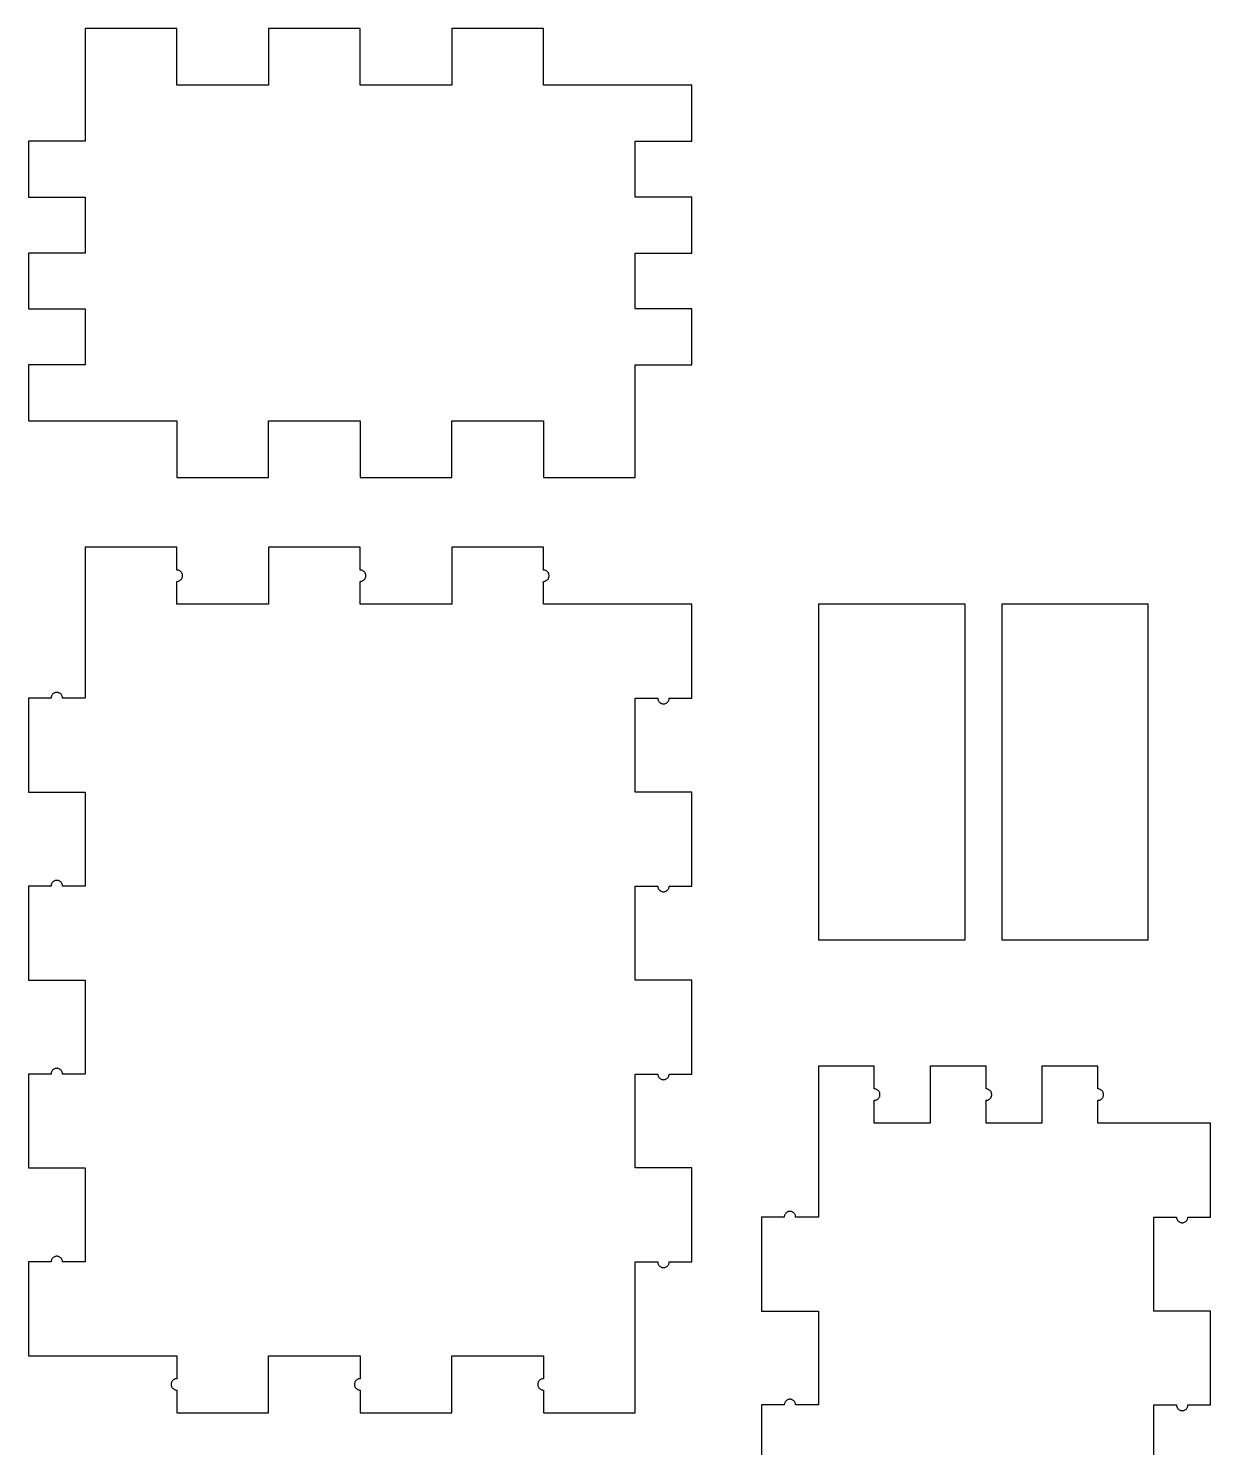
# Model space of a CAD drawing. Header units: metres. Extents: x -3 to 61, y -3 to 152.
# Drawn here: x -3.1 to 61.4, y 74.3 to 151.7 of the extents above; entities that cross this region are included whole.
import ezdxf

# ---------------------------------------------------------------- set-up
doc = ezdxf.new("R2010")
doc.units = ezdxf.units.M

msp = doc.modelspace()

# ---------------------------------------------------------------- linework, layer by layer
for p, q in [((5, 151.7), (0, 151.7)), ((0, 151.7), (0, 145.55)), ((5, 148.6), (5, 151.7)), ((15, 151.7), (10, 151.7)), ((10, 151.7), (10, 148.6)), ((15, 148.6), (15, 151.7)), ((25, 151.7), (20, 151.7)), ((20, 151.7), (20, 148.6)), ((25, 148.6), (25, 151.7)), ((10, 148.6), (5, 148.6)), ((20, 148.6), (15, 148.6)), ((33.1, 148.6), (25, 148.6)), ((33.1, 145.55), (33.1, 148.6)), ((0, 145.55), (-3.09999, 145.55)), ((-3.09999, 145.55), (-3.09999, 142.5)), ((30, 142.5), (30, 145.55)), ((30, 145.55), (33.1, 145.55)), ((-3.09999, 142.5), (0, 142.5)), ((0, 142.5), (0, 139.45)), ((33.1, 142.5), (30, 142.5)), ((33.1, 139.45), (33.1, 142.5)), ((0, 139.45), (-3.09999, 139.45)), ((-3.09999, 139.45), (-3.09999, 136.4)), ((30, 136.4), (30, 139.45)), ((30, 139.45), (33.1, 139.45)), ((-3.09999, 136.4), (0, 136.4)), ((0, 136.4), (0, 133.35)), ((33.1, 136.4), (30, 136.4)), ((33.1, 133.35), (33.1, 136.4)), ((0, 133.35), (-3.09999, 133.35)), ((-3.09999, 133.35), (-3.09999, 130.3)), ((30, 127.2), (30, 133.35)), ((30, 133.35), (33.1, 133.35)), ((-3.09999, 130.3), (5, 130.3)), ((5, 130.3), (5, 127.2)), ((10, 130.3), (15, 130.3)), ((10, 127.2), (10, 130.3)), ((15, 130.3), (15, 127.2)), ((20, 127.2), (20, 130.3)), ((20, 130.3), (25, 130.3)), ((25, 130.3), (25, 127.2)), ((5, 127.2), (10, 127.2)), ((15, 127.2), (20, 127.2)), ((25, 127.2), (30, 127.2)), ((5, 123.4), (0, 123.4)), ((0, 123.4), (0, 115.175)), ((5, 122.16), (5, 123.4)), ((15, 123.4), (10, 123.4)), ((10, 123.4), (10, 120.3)), ((15, 122.16), (15, 123.4)), ((25, 123.4), (20, 123.4)), ((20, 123.4), (20, 120.3)), ((25, 122.16), (25, 123.4)), ((5.03239, 122.158), (5, 122.16)), ((5, 121.54), (5.03239, 121.542)), ((5, 120.3), (5, 121.54)), ((5.06444, 122.153), (5.03239, 122.158)), ((5.03239, 121.542), (5.06444, 121.547)), ((5.09579, 122.145), (5.06444, 122.153)), ((5.06444, 121.547), (5.09579, 121.555)), ((5.12608, 122.133), (5.09579, 122.145)), ((5.09579, 121.555), (5.12608, 121.567)), ((5.155, 122.118), (5.12608, 122.133)), ((5.12608, 121.567), (5.155, 121.582)), ((5.18221, 122.101), (5.155, 122.118)), ((5.155, 121.582), (5.18221, 121.599)), ((5.20743, 122.08), (5.18221, 122.101)), ((5.18221, 121.599), (5.20743, 121.62)), ((5.23036, 122.057), (5.20743, 122.08)), ((5.20743, 121.62), (5.23036, 121.643)), ((5.25079, 122.032), (5.23036, 122.057)), ((5.23036, 121.643), (5.25079, 121.668)), ((5.26846, 122.005), (5.25079, 122.032)), ((5.25079, 121.668), (5.26846, 121.695)), ((5.28319, 121.976), (5.26846, 122.005)), ((5.26846, 121.695), (5.28319, 121.724)), ((5.29482, 121.946), (5.28319, 121.976)), ((5.28319, 121.724), (5.29482, 121.754)), ((5.30322, 121.914), (5.29482, 121.946)), ((5.29482, 121.754), (5.30322, 121.786)), ((5.30829, 121.882), (5.30322, 121.914)), ((5.30322, 121.786), (5.30829, 121.818)), ((5.31, 121.85), (5.30829, 121.882)), ((5.30829, 121.818), (5.31, 121.85)), ((15.0324, 122.158), (15, 122.16)), ((15, 121.54), (15.0324, 121.542)), ((15, 120.3), (15, 121.54)), ((15.0644, 122.153), (15.0324, 122.158)), ((15.0324, 121.542), (15.0644, 121.547)), ((15.0958, 122.145), (15.0644, 122.153)), ((15.0644, 121.547), (15.0958, 121.555)), ((15.1261, 122.133), (15.0958, 122.145)), ((15.0958, 121.555), (15.1261, 121.567)), ((15.155, 122.118), (15.1261, 122.133)), ((15.1261, 121.567), (15.155, 121.582)), ((15.1822, 122.101), (15.155, 122.118)), ((15.155, 121.582), (15.1822, 121.599)), ((15.2074, 122.08), (15.1822, 122.101)), ((15.1822, 121.599), (15.2074, 121.62)), ((15.2304, 122.057), (15.2074, 122.08)), ((15.2074, 121.62), (15.2304, 121.643)), ((15.2508, 122.032), (15.2304, 122.057)), ((15.2304, 121.643), (15.2508, 121.668)), ((15.2685, 122.005), (15.2508, 122.032)), ((15.2508, 121.668), (15.2685, 121.695)), ((15.2832, 121.976), (15.2685, 122.005)), ((15.2685, 121.695), (15.2832, 121.724)), ((15.2948, 121.946), (15.2832, 121.976)), ((15.2832, 121.724), (15.2948, 121.754)), ((15.3032, 121.914), (15.2948, 121.946)), ((15.2948, 121.754), (15.3032, 121.786)), ((15.3083, 121.882), (15.3032, 121.914)), ((15.3032, 121.786), (15.3083, 121.818)), ((15.31, 121.85), (15.3083, 121.882)), ((15.3083, 121.818), (15.31, 121.85)), ((25.0324, 122.158), (25, 122.16)), ((25, 121.54), (25.0324, 121.542)), ((25, 120.3), (25, 121.54)), ((25.0644, 122.153), (25.0324, 122.158)), ((25.0324, 121.542), (25.0644, 121.547)), ((25.0958, 122.145), (25.0644, 122.153)), ((25.0644, 121.547), (25.0958, 121.555)), ((25.1261, 122.133), (25.0958, 122.145)), ((25.0958, 121.555), (25.1261, 121.567)), ((25.155, 122.118), (25.1261, 122.133)), ((25.1261, 121.567), (25.155, 121.582)), ((25.1822, 122.101), (25.155, 122.118)), ((25.155, 121.582), (25.1822, 121.599)), ((25.2074, 122.08), (25.1822, 122.101)), ((25.1822, 121.599), (25.2074, 121.62)), ((25.2304, 122.057), (25.2074, 122.08)), ((25.2074, 121.62), (25.2304, 121.643)), ((25.2508, 122.032), (25.2304, 122.057)), ((25.2304, 121.643), (25.2508, 121.668)), ((25.2685, 122.005), (25.2508, 122.032)), ((25.2508, 121.668), (25.2685, 121.695)), ((25.2832, 121.976), (25.2685, 122.005)), ((25.2685, 121.695), (25.2832, 121.724)), ((25.2948, 121.946), (25.2832, 121.976)), ((25.2832, 121.724), (25.2948, 121.754)), ((25.3032, 121.914), (25.2948, 121.946)), ((25.2948, 121.754), (25.3032, 121.786)), ((25.3083, 121.882), (25.3032, 121.914)), ((25.3032, 121.786), (25.3083, 121.818)), ((25.31, 121.85), (25.3083, 121.882)), ((25.3083, 121.818), (25.31, 121.85)), ((10, 120.3), (5, 120.3)), ((20, 120.3), (15, 120.3)), ((33.1, 120.3), (25, 120.3)), ((33.1, 115.175), (33.1, 120.3)), ((48, 120.3), (40, 120.3)), ((40, 120.3), (40, 102)), ((48, 102), (48, 120.3)), ((58, 120.3), (50, 120.3)), ((50, 120.3), (50, 102)), ((58, 102), (58, 120.3)), ((-1.81845, 115.33), (-1.83319, 115.301)), ((-1.80078, 115.357), (-1.81845, 115.33)), ((-1.78036, 115.382), (-1.80078, 115.357)), ((-1.75742, 115.405), (-1.78036, 115.382)), ((-1.73219, 115.426), (-1.75742, 115.405)), ((-1.70499, 115.443), (-1.73219, 115.426)), ((-1.67607, 115.458), (-1.70499, 115.443)), ((-1.64578, 115.47), (-1.67607, 115.458)), ((-1.61444, 115.478), (-1.64578, 115.47)), ((-1.5824, 115.483), (-1.61444, 115.478)), ((-1.54999, 115.485), (-1.5824, 115.483)), ((-1.51758, 115.483), (-1.54999, 115.485)), ((-1.48553, 115.478), (-1.51758, 115.483)), ((-1.45419, 115.47), (-1.48553, 115.478)), ((-1.4239, 115.458), (-1.45419, 115.47)), ((-1.39499, 115.443), (-1.4239, 115.458)), ((-1.36777, 115.426), (-1.39499, 115.443)), ((-1.34256, 115.405), (-1.36777, 115.426)), ((-1.31961, 115.382), (-1.34256, 115.405)), ((-1.29919, 115.357), (-1.31961, 115.382)), ((-1.28152, 115.33), (-1.29919, 115.357)), ((-1.26678, 115.301), (-1.28152, 115.33)), ((-1.85999, 115.175), (-3.09999, 115.175)), ((-3.09999, 115.175), (-3.09999, 110.05)), ((-1.85829, 115.207), (-1.85999, 115.175)), ((-1.85321, 115.239), (-1.85829, 115.207)), ((-1.84482, 115.271), (-1.85321, 115.239)), ((-1.83319, 115.301), (-1.84482, 115.271)), ((-1.25516, 115.271), (-1.26678, 115.301)), ((-1.24677, 115.239), (-1.25516, 115.271)), ((-1.24168, 115.207), (-1.24677, 115.239)), ((-1.23999, 115.175), (-1.24168, 115.207)), ((0, 115.175), (-1.23999, 115.175)), ((30, 110.05), (30, 115.175)), ((30, 115.175), (31.24, 115.175)), ((31.24, 115.175), (31.2417, 115.143)), ((31.2417, 115.143), (31.2468, 115.111)), ((31.2468, 115.111), (31.2552, 115.079)), ((31.2552, 115.079), (31.2668, 115.049)), ((31.2668, 115.049), (31.2815, 115.02)), ((31.2815, 115.02), (31.2992, 114.993)), ((31.2992, 114.993), (31.3196, 114.968)), ((31.3196, 114.968), (31.3426, 114.945)), ((31.3426, 114.945), (31.3678, 114.924)), ((31.3678, 114.924), (31.395, 114.907)), ((31.395, 114.907), (31.4239, 114.892)), ((31.4239, 114.892), (31.4542, 114.88)), ((31.4542, 114.88), (31.4855, 114.872)), ((31.4855, 114.872), (31.5176, 114.867)), ((31.5176, 114.867), (31.55, 114.865)), ((31.55, 114.865), (31.5824, 114.867)), ((31.5824, 114.867), (31.6144, 114.872)), ((31.6144, 114.872), (31.6458, 114.88)), ((31.6458, 114.88), (31.6761, 114.892)), ((31.6761, 114.892), (31.705, 114.907)), ((31.705, 114.907), (31.7322, 114.924)), ((31.7322, 114.924), (31.7574, 114.945)), ((31.7574, 114.945), (31.7804, 114.968)), ((31.7804, 114.968), (31.8008, 114.993)), ((31.8008, 114.993), (31.8185, 115.02)), ((31.8185, 115.02), (31.8332, 115.049)), ((31.8332, 115.049), (31.8448, 115.079)), ((31.8448, 115.079), (31.8532, 115.111)), ((31.8532, 115.111), (31.8583, 115.143)), ((31.8583, 115.143), (31.86, 115.175)), ((31.86, 115.175), (33.1, 115.175)), ((-3.09999, 110.05), (0, 110.05)), ((0, 110.05), (0, 104.925)), ((33.1, 110.05), (30, 110.05)), ((33.1, 104.925), (33.1, 110.05)), ((-1.85999, 104.925), (-3.09999, 104.925)), ((-3.09999, 104.925), (-3.09999, 99.8)), ((-1.85829, 104.957), (-1.85999, 104.925)), ((-1.85321, 104.989), (-1.85829, 104.957)), ((-1.84482, 105.021), (-1.85321, 104.989)), ((-1.83319, 105.051), (-1.84482, 105.021)), ((-1.81845, 105.08), (-1.83319, 105.051)), ((-1.80078, 105.107), (-1.81845, 105.08)), ((-1.78036, 105.132), (-1.80078, 105.107)), ((-1.75742, 105.155), (-1.78036, 105.132)), ((-1.73219, 105.176), (-1.75742, 105.155)), ((-1.70499, 105.193), (-1.73219, 105.176)), ((-1.67607, 105.208), (-1.70499, 105.193)), ((-1.64578, 105.22), (-1.67607, 105.208)), ((-1.61444, 105.228), (-1.64578, 105.22)), ((-1.5824, 105.233), (-1.61444, 105.228)), ((-1.54999, 105.235), (-1.5824, 105.233)), ((-1.51758, 105.233), (-1.54999, 105.235)), ((-1.48553, 105.228), (-1.51758, 105.233)), ((-1.45419, 105.22), (-1.48553, 105.228)), ((-1.4239, 105.208), (-1.45419, 105.22)), ((-1.39499, 105.193), (-1.4239, 105.208)), ((-1.36777, 105.176), (-1.39499, 105.193)), ((-1.34256, 105.155), (-1.36777, 105.176)), ((-1.31961, 105.132), (-1.34256, 105.155)), ((-1.29919, 105.107), (-1.31961, 105.132)), ((-1.28152, 105.08), (-1.29919, 105.107)), ((-1.26678, 105.051), (-1.28152, 105.08)), ((-1.25516, 105.021), (-1.26678, 105.051)), ((-1.24677, 104.989), (-1.25516, 105.021)), ((-1.24168, 104.957), (-1.24677, 104.989)), ((-1.23999, 104.925), (-1.24168, 104.957)), ((0, 104.925), (-1.23999, 104.925)), ((30, 99.8), (30, 104.925)), ((30, 104.925), (31.24, 104.925)), ((31.24, 104.925), (31.2417, 104.893)), ((31.2417, 104.893), (31.2468, 104.861)), ((31.2468, 104.861), (31.2552, 104.829)), ((31.2552, 104.829), (31.2668, 104.799)), ((31.2668, 104.799), (31.2815, 104.77)), ((31.2815, 104.77), (31.2992, 104.743)), ((31.2992, 104.743), (31.3196, 104.718)), ((31.3196, 104.718), (31.3426, 104.695)), ((31.3426, 104.695), (31.3678, 104.674)), ((31.3678, 104.674), (31.395, 104.657)), ((31.395, 104.657), (31.4239, 104.642)), ((31.4239, 104.642), (31.4542, 104.63)), ((31.4542, 104.63), (31.4855, 104.622)), ((31.4855, 104.622), (31.5176, 104.617)), ((31.5176, 104.617), (31.55, 104.615)), ((31.55, 104.615), (31.5824, 104.617)), ((31.5824, 104.617), (31.6144, 104.622)), ((31.6144, 104.622), (31.6458, 104.63)), ((31.6458, 104.63), (31.6761, 104.642)), ((31.6761, 104.642), (31.705, 104.657)), ((31.705, 104.657), (31.7322, 104.674)), ((31.7322, 104.674), (31.7574, 104.695)), ((31.7574, 104.695), (31.7804, 104.718)), ((31.7804, 104.718), (31.8008, 104.743)), ((31.8008, 104.743), (31.8185, 104.77)), ((31.8185, 104.77), (31.8332, 104.799)), ((31.8332, 104.799), (31.8448, 104.829)), ((31.8448, 104.829), (31.8532, 104.861)), ((31.8532, 104.861), (31.8583, 104.893)), ((31.8583, 104.893), (31.86, 104.925)), ((31.86, 104.925), (33.1, 104.925)), ((40, 102), (48, 102)), ((50, 102), (58, 102)), ((-3.09999, 99.8), (0, 99.8)), ((0, 99.8), (0, 94.675)), ((33.1, 99.8), (30, 99.8)), ((33.1, 94.675), (33.1, 99.8)), ((-1.85999, 94.675), (-3.09999, 94.675)), ((-3.09999, 94.675), (-3.09999, 89.55)), ((-1.85829, 94.7074), (-1.85999, 94.675)), ((-1.85321, 94.7394), (-1.85829, 94.7074)), ((-1.84482, 94.7708), (-1.85321, 94.7394)), ((-1.83319, 94.8011), (-1.84482, 94.7708)), ((-1.81845, 94.83), (-1.83319, 94.8011)), ((-1.80078, 94.8572), (-1.81845, 94.83)), ((-1.78036, 94.8824), (-1.80078, 94.8572)), ((-1.75742, 94.9053), (-1.78036, 94.8824)), ((-1.73219, 94.9258), (-1.75742, 94.9053)), ((-1.70499, 94.9435), (-1.73219, 94.9258)), ((-1.67607, 94.9582), (-1.70499, 94.9435)), ((-1.64578, 94.9698), (-1.67607, 94.9582)), ((-1.61444, 94.9782), (-1.64578, 94.9698)), ((-1.5824, 94.9833), (-1.61444, 94.9782)), ((-1.54999, 94.985), (-1.5824, 94.9833)), ((-1.51758, 94.9833), (-1.54999, 94.985)), ((-1.48553, 94.9782), (-1.51758, 94.9833)), ((-1.45419, 94.9698), (-1.48553, 94.9782)), ((-1.4239, 94.9582), (-1.45419, 94.9698)), ((-1.39499, 94.9435), (-1.4239, 94.9582)), ((-1.36777, 94.9258), (-1.39499, 94.9435)), ((-1.34256, 94.9053), (-1.36777, 94.9258)), ((-1.31961, 94.8824), (-1.34256, 94.9053)), ((-1.29919, 94.8572), (-1.31961, 94.8824)), ((-1.28152, 94.83), (-1.29919, 94.8572)), ((-1.26678, 94.8011), (-1.28152, 94.83)), ((-1.25516, 94.7708), (-1.26678, 94.8011)), ((-1.24677, 94.7394), (-1.25516, 94.7708)), ((-1.24168, 94.7074), (-1.24677, 94.7394)), ((-1.23999, 94.675), (-1.24168, 94.7074)), ((0, 94.675), (-1.23999, 94.675)), ((30, 89.55), (30, 94.675)), ((30, 94.675), (31.24, 94.675)), ((31.24, 94.675), (31.2417, 94.6426)), ((31.2417, 94.6426), (31.2468, 94.6105)), ((31.2468, 94.6105), (31.2552, 94.5792)), ((31.2552, 94.5792), (31.2668, 94.5489)), ((31.2668, 94.5489), (31.2815, 94.52)), ((31.2815, 94.52), (31.2992, 94.4928)), ((31.2992, 94.4928), (31.3196, 94.4676)), ((31.3196, 94.4676), (31.3426, 94.4446)), ((31.3426, 94.4446), (31.3678, 94.4242)), ((31.7322, 94.4242), (31.7574, 94.4446)), ((31.7574, 94.4446), (31.7804, 94.4676)), ((31.7804, 94.4676), (31.8008, 94.4928)), ((31.8008, 94.4928), (31.8185, 94.52)), ((31.8185, 94.52), (31.8332, 94.5489)), ((31.8332, 94.5489), (31.8448, 94.5792)), ((31.8448, 94.5792), (31.8532, 94.6105)), ((31.8532, 94.6105), (31.8583, 94.6426)), ((31.8583, 94.6426), (31.86, 94.675)), ((31.86, 94.675), (33.1, 94.675)), ((43.05, 95.1), (40, 95.1)), ((40, 95.1), (40, 86.875)), ((43.05, 93.86), (43.05, 95.1)), ((49.15, 95.1), (46.1, 95.1)), ((46.1, 95.1), (46.1, 92)), ((49.15, 93.86), (49.15, 95.1)), ((55.25, 95.1), (52.2, 95.1)), ((52.2, 95.1), (52.2, 92)), ((55.25, 93.86), (55.25, 95.1)), ((31.3678, 94.4242), (31.395, 94.4065)), ((31.395, 94.4065), (31.4239, 94.3918)), ((31.4239, 94.3918), (31.4542, 94.3802)), ((31.4542, 94.3802), (31.4855, 94.3718)), ((31.4855, 94.3718), (31.5176, 94.3667)), ((31.5176, 94.3667), (31.55, 94.365)), ((31.55, 94.365), (31.5824, 94.3667)), ((31.5824, 94.3667), (31.6144, 94.3718)), ((31.6144, 94.3718), (31.6458, 94.3802)), ((31.6458, 94.3802), (31.6761, 94.3918)), ((31.6761, 94.3918), (31.705, 94.4065)), ((31.705, 94.4065), (31.7322, 94.4242)), ((43.0824, 93.8583), (43.05, 93.86)), ((43.1144, 93.8532), (43.0824, 93.8583)), ((43.1458, 93.8448), (43.1144, 93.8532)), ((43.1761, 93.8332), (43.1458, 93.8448)), ((43.205, 93.8185), (43.1761, 93.8332)), ((43.2322, 93.8008), (43.205, 93.8185)), ((43.2574, 93.7804), (43.2322, 93.8008)), ((43.2804, 93.7574), (43.2574, 93.7804)), ((43.3008, 93.7322), (43.2804, 93.7574)), ((43.3185, 93.705), (43.3008, 93.7322)), ((43.3332, 93.6761), (43.3185, 93.705)), ((43.3448, 93.6458), (43.3332, 93.6761)), ((49.1824, 93.8583), (49.15, 93.86)), ((49.2144, 93.8532), (49.1824, 93.8583)), ((49.2458, 93.8448), (49.2144, 93.8532)), ((49.2761, 93.8332), (49.2458, 93.8448)), ((49.305, 93.8185), (49.2761, 93.8332)), ((49.3322, 93.8008), (49.305, 93.8185)), ((49.3574, 93.7804), (49.3322, 93.8008)), ((49.3804, 93.7574), (49.3574, 93.7804)), ((49.4008, 93.7322), (49.3804, 93.7574)), ((49.4185, 93.705), (49.4008, 93.7322)), ((49.4332, 93.6761), (49.4185, 93.705)), ((49.4448, 93.6458), (49.4332, 93.6761)), ((55.2824, 93.8583), (55.25, 93.86)), ((55.3144, 93.8532), (55.2824, 93.8583)), ((55.3458, 93.8448), (55.3144, 93.8532)), ((55.3761, 93.8332), (55.3458, 93.8448)), ((55.405, 93.8185), (55.3761, 93.8332)), ((55.4322, 93.8008), (55.405, 93.8185)), ((55.4574, 93.7804), (55.4322, 93.8008)), ((55.4804, 93.7574), (55.4574, 93.7804)), ((55.5008, 93.7322), (55.4804, 93.7574)), ((55.5185, 93.705), (55.5008, 93.7322)), ((55.5332, 93.6761), (55.5185, 93.705)), ((55.5448, 93.6458), (55.5332, 93.6761)), ((43.05, 93.24), (43.0824, 93.2417)), ((43.05, 92), (43.05, 93.24)), ((43.0824, 93.2417), (43.1144, 93.2468)), ((43.1144, 93.2468), (43.1458, 93.2552)), ((43.1458, 93.2552), (43.1761, 93.2668)), ((43.1761, 93.2668), (43.205, 93.2815)), ((43.205, 93.2815), (43.2322, 93.2992)), ((43.2322, 93.2992), (43.2574, 93.3196)), ((43.2574, 93.3196), (43.2804, 93.3426)), ((43.2804, 93.3426), (43.3008, 93.3678)), ((43.3008, 93.3678), (43.3185, 93.395)), ((43.3185, 93.395), (43.3332, 93.4239)), ((43.3332, 93.4239), (43.3448, 93.4542)), ((43.3532, 93.6144), (43.3448, 93.6458)), ((43.3448, 93.4542), (43.3532, 93.4855)), ((43.3583, 93.5824), (43.3532, 93.6144)), ((43.3532, 93.4855), (43.3583, 93.5176)), ((43.36, 93.55), (43.3583, 93.5824)), ((43.3583, 93.5176), (43.36, 93.55)), ((49.15, 93.24), (49.1824, 93.2417)), ((49.15, 92), (49.15, 93.24)), ((49.1824, 93.2417), (49.2144, 93.2468)), ((49.2144, 93.2468), (49.2458, 93.2552)), ((49.2458, 93.2552), (49.2761, 93.2668)), ((49.2761, 93.2668), (49.305, 93.2815)), ((49.305, 93.2815), (49.3322, 93.2992)), ((49.3322, 93.2992), (49.3574, 93.3196)), ((49.3574, 93.3196), (49.3804, 93.3426)), ((49.3804, 93.3426), (49.4008, 93.3678)), ((49.4008, 93.3678), (49.4185, 93.395)), ((49.4185, 93.395), (49.4332, 93.4239)), ((49.4332, 93.4239), (49.4448, 93.4542)), ((49.4532, 93.6144), (49.4448, 93.6458)), ((49.4448, 93.4542), (49.4532, 93.4855)), ((49.4583, 93.5824), (49.4532, 93.6144)), ((49.4532, 93.4855), (49.4583, 93.5176)), ((49.46, 93.55), (49.4583, 93.5824)), ((49.4583, 93.5176), (49.46, 93.55)), ((55.25, 93.24), (55.2824, 93.2417)), ((55.25, 92), (55.25, 93.24)), ((55.2824, 93.2417), (55.3144, 93.2468)), ((55.3144, 93.2468), (55.3458, 93.2552)), ((55.3458, 93.2552), (55.3761, 93.2668)), ((55.3761, 93.2668), (55.405, 93.2815)), ((55.405, 93.2815), (55.4322, 93.2992)), ((55.4322, 93.2992), (55.4574, 93.3196)), ((55.4574, 93.3196), (55.4804, 93.3426)), ((55.4804, 93.3426), (55.5008, 93.3678)), ((55.5008, 93.3678), (55.5185, 93.395)), ((55.5185, 93.395), (55.5332, 93.4239)), ((55.5332, 93.4239), (55.5448, 93.4542)), ((55.5532, 93.6144), (55.5448, 93.6458)), ((55.5448, 93.4542), (55.5532, 93.4855)), ((55.5583, 93.5824), (55.5532, 93.6144)), ((55.5532, 93.4855), (55.5583, 93.5176)), ((55.56, 93.55), (55.5583, 93.5824)), ((55.5583, 93.5176), (55.56, 93.55)), ((46.1, 92), (43.05, 92)), ((52.2, 92), (49.15, 92)), ((61.4, 92), (55.25, 92)), ((61.4, 86.875), (61.4, 92)), ((-3.09999, 89.55), (0, 89.55)), ((0, 89.55), (0, 84.425)), ((33.1, 89.55), (30, 89.55)), ((33.1, 84.425), (33.1, 89.55)), ((38.14, 86.875), (36.9, 86.875)), ((36.9, 86.875), (36.9, 81.75)), ((38.1417, 86.9074), (38.14, 86.875)), ((38.1468, 86.9394), (38.1417, 86.9074)), ((38.1552, 86.9708), (38.1468, 86.9394)), ((38.1668, 87.0011), (38.1552, 86.9708)), ((38.1815, 87.03), (38.1668, 87.0011)), ((38.1992, 87.0572), (38.1815, 87.03)), ((38.2196, 87.0824), (38.1992, 87.0572)), ((38.2426, 87.1054), (38.2196, 87.0824)), ((38.2678, 87.1258), (38.2426, 87.1054)), ((38.295, 87.1435), (38.2678, 87.1258)), ((38.3239, 87.1582), (38.295, 87.1435)), ((38.3542, 87.1698), (38.3239, 87.1582)), ((38.3856, 87.1782), (38.3542, 87.1698)), ((38.4176, 87.1833), (38.3856, 87.1782)), ((38.45, 87.185), (38.4176, 87.1833)), ((38.4824, 87.1833), (38.45, 87.185)), ((38.5145, 87.1782), (38.4824, 87.1833)), ((38.5458, 87.1698), (38.5145, 87.1782)), ((38.5761, 87.1582), (38.5458, 87.1698)), ((38.605, 87.1435), (38.5761, 87.1582)), ((38.6322, 87.1258), (38.605, 87.1435)), ((38.6574, 87.1054), (38.6322, 87.1258)), ((38.6804, 87.0824), (38.6574, 87.1054)), ((38.7008, 87.0572), (38.6804, 87.0824)), ((38.7185, 87.03), (38.7008, 87.0572)), ((38.7332, 87.0011), (38.7185, 87.03)), ((38.7448, 86.9708), (38.7332, 87.0011)), ((38.7532, 86.9394), (38.7448, 86.9708)), ((38.7583, 86.9074), (38.7532, 86.9394)), ((38.76, 86.875), (38.7583, 86.9074)), ((40, 86.875), (38.76, 86.875)), ((58.3, 81.75), (58.3, 86.875)), ((58.3, 86.875), (59.54, 86.875)), ((59.54, 86.875), (59.5417, 86.8426)), ((59.5417, 86.8426), (59.5468, 86.8106)), ((59.5468, 86.8106), (59.5552, 86.7792)), ((59.5552, 86.7792), (59.5668, 86.7489)), ((59.5668, 86.7489), (59.5815, 86.72)), ((59.5815, 86.72), (59.5992, 86.6928)), ((59.5992, 86.6928), (59.6196, 86.6676)), ((60.0804, 86.6676), (60.1008, 86.6928)), ((60.1008, 86.6928), (60.1185, 86.72)), ((60.1185, 86.72), (60.1332, 86.7489)), ((60.1332, 86.7489), (60.1448, 86.7792)), ((60.1448, 86.7792), (60.1532, 86.8106)), ((60.1532, 86.8106), (60.1583, 86.8426)), ((60.1583, 86.8426), (60.16, 86.875)), ((60.16, 86.875), (61.4, 86.875)), ((59.6196, 86.6676), (59.6426, 86.6446)), ((59.6426, 86.6446), (59.6678, 86.6242)), ((59.6678, 86.6242), (59.695, 86.6065)), ((59.695, 86.6065), (59.7239, 86.5918)), ((59.7239, 86.5918), (59.7542, 86.5802)), ((59.7542, 86.5802), (59.7855, 86.5718)), ((59.7855, 86.5718), (59.8176, 86.5667)), ((59.8176, 86.5667), (59.85, 86.565)), ((59.85, 86.565), (59.8824, 86.5667)), ((59.8824, 86.5667), (59.9144, 86.5718)), ((59.9144, 86.5718), (59.9458, 86.5802)), ((59.9458, 86.5802), (59.9761, 86.5918)), ((59.9761, 86.5918), (60.005, 86.6065)), ((60.005, 86.6065), (60.0322, 86.6242)), ((60.0322, 86.6242), (60.0574, 86.6446)), ((60.0574, 86.6446), (60.0804, 86.6676)), ((-1.85999, 84.425), (-3.09999, 84.425)), ((-3.09999, 84.425), (-3.09999, 79.3)), ((-1.85829, 84.4574), (-1.85999, 84.425)), ((-1.85321, 84.4894), (-1.85829, 84.4574)), ((-1.84482, 84.5208), (-1.85321, 84.4894)), ((-1.83319, 84.5511), (-1.84482, 84.5208)), ((-1.81845, 84.58), (-1.83319, 84.5511)), ((-1.80078, 84.6072), (-1.81845, 84.58)), ((-1.78036, 84.6324), (-1.80078, 84.6072)), ((-1.75742, 84.6553), (-1.78036, 84.6324)), ((-1.73219, 84.6758), (-1.75742, 84.6553)), ((-1.70499, 84.6935), (-1.73219, 84.6758)), ((-1.67607, 84.7082), (-1.70499, 84.6935)), ((-1.64578, 84.7198), (-1.67607, 84.7082)), ((-1.61444, 84.7282), (-1.64578, 84.7198)), ((-1.5824, 84.7333), (-1.61444, 84.7282)), ((-1.54999, 84.735), (-1.5824, 84.7333)), ((-1.51758, 84.7333), (-1.54999, 84.735)), ((-1.48553, 84.7282), (-1.51758, 84.7333)), ((-1.45419, 84.7198), (-1.48553, 84.7282)), ((-1.4239, 84.7082), (-1.45419, 84.7198)), ((-1.39499, 84.6935), (-1.4239, 84.7082)), ((-1.36777, 84.6758), (-1.39499, 84.6935)), ((-1.34256, 84.6553), (-1.36777, 84.6758)), ((-1.31961, 84.6324), (-1.34256, 84.6553)), ((-1.29919, 84.6072), (-1.31961, 84.6324)), ((-1.28152, 84.58), (-1.29919, 84.6072)), ((-1.26678, 84.5511), (-1.28152, 84.58)), ((-1.25516, 84.5208), (-1.26678, 84.5511)), ((-1.24677, 84.4894), (-1.25516, 84.5208)), ((-1.24168, 84.4574), (-1.24677, 84.4894)), ((-1.23999, 84.425), (-1.24168, 84.4574)), ((0, 84.425), (-1.23999, 84.425)), ((30, 76.2), (30, 84.425)), ((30, 84.425), (31.24, 84.425)), ((31.24, 84.425), (31.2417, 84.3926)), ((31.2417, 84.3926), (31.2468, 84.3605)), ((31.8532, 84.3605), (31.8583, 84.3926)), ((31.8583, 84.3926), (31.86, 84.425)), ((31.86, 84.425), (33.1, 84.425)), ((31.2468, 84.3605), (31.2552, 84.3292)), ((31.2552, 84.3292), (31.2668, 84.2989)), ((31.2668, 84.2989), (31.2815, 84.27)), ((31.2815, 84.27), (31.2992, 84.2428)), ((31.2992, 84.2428), (31.3196, 84.2176)), ((31.3196, 84.2176), (31.3426, 84.1946)), ((31.3426, 84.1946), (31.3678, 84.1742)), ((31.3678, 84.1742), (31.395, 84.1565)), ((31.395, 84.1565), (31.4239, 84.1418)), ((31.4239, 84.1418), (31.4542, 84.1302)), ((31.4542, 84.1302), (31.4855, 84.1218)), ((31.4855, 84.1218), (31.5176, 84.1167)), ((31.5176, 84.1167), (31.55, 84.115)), ((31.55, 84.115), (31.5824, 84.1167)), ((31.5824, 84.1167), (31.6144, 84.1218)), ((31.6144, 84.1218), (31.6458, 84.1302)), ((31.6458, 84.1302), (31.6761, 84.1418)), ((31.6761, 84.1418), (31.705, 84.1565)), ((31.705, 84.1565), (31.7322, 84.1742)), ((31.7322, 84.1742), (31.7574, 84.1946)), ((31.7574, 84.1946), (31.7804, 84.2176)), ((31.7804, 84.2176), (31.8008, 84.2428)), ((31.8008, 84.2428), (31.8185, 84.27)), ((31.8185, 84.27), (31.8332, 84.2989)), ((31.8332, 84.2989), (31.8448, 84.3292)), ((31.8448, 84.3292), (31.8532, 84.3605)), ((36.9, 81.75), (40, 81.75)), ((40, 81.75), (40, 76.625)), ((61.4, 81.75), (58.3, 81.75)), ((61.4, 76.625), (61.4, 81.75)), ((-3.09999, 79.3), (5, 79.3)), ((5, 79.3), (5, 78.06)), ((10, 79.3), (15, 79.3)), ((10, 76.2), (10, 79.3)), ((15, 79.3), (15, 78.06)), ((20, 76.2), (20, 79.3)), ((20, 79.3), (25, 79.3)), ((25, 79.3), (25, 78.06)), ((4.69171, 77.7824), (4.69, 77.75)), ((4.69, 77.75), (4.69171, 77.7176)), ((4.69678, 77.8145), (4.69171, 77.7824)), ((4.69171, 77.7176), (4.69678, 77.6855)), ((4.70518, 77.8458), (4.69678, 77.8145)), ((4.69678, 77.6855), (4.70518, 77.6542)), ((4.71681, 77.8761), (4.70518, 77.8458)), ((4.70518, 77.6542), (4.71681, 77.6239)), ((4.73154, 77.905), (4.71681, 77.8761)), ((4.71681, 77.6239), (4.73154, 77.595)), ((4.74921, 77.9322), (4.73154, 77.905)), ((4.73154, 77.595), (4.74921, 77.5678)), ((4.76964, 77.9574), (4.74921, 77.9322)), ((4.74921, 77.5678), (4.76964, 77.5426)), ((4.79257, 77.9804), (4.76964, 77.9574)), ((4.76964, 77.5426), (4.79257, 77.5196)), ((4.81779, 78.0008), (4.79257, 77.9804)), ((4.79257, 77.5196), (4.81779, 77.4992)), ((4.845, 78.0185), (4.81779, 78.0008)), ((4.81779, 77.4992), (4.845, 77.4815)), ((4.87392, 78.0332), (4.845, 78.0185)), ((4.845, 77.4815), (4.87392, 77.4668)), ((4.90421, 78.0448), (4.87392, 78.0332)), ((4.87392, 77.4668), (4.90421, 77.4552)), ((4.93556, 78.0532), (4.90421, 78.0448)), ((4.90421, 77.4552), (4.93556, 77.4468)), ((4.96761, 78.0583), (4.93556, 78.0532)), ((4.93556, 77.4468), (4.96761, 77.4417)), ((5, 78.06), (4.96761, 78.0583)), ((4.96761, 77.4417), (5, 77.44)), ((5, 77.44), (5, 76.2)), ((14.6917, 77.7824), (14.69, 77.75)), ((14.69, 77.75), (14.6917, 77.7176)), ((14.6968, 77.8145), (14.6917, 77.7824)), ((14.6917, 77.7176), (14.6968, 77.6855)), ((14.7052, 77.8458), (14.6968, 77.8145)), ((14.6968, 77.6855), (14.7052, 77.6542)), ((14.7168, 77.8761), (14.7052, 77.8458)), ((14.7052, 77.6542), (14.7168, 77.6239)), ((14.7315, 77.905), (14.7168, 77.8761)), ((14.7168, 77.6239), (14.7315, 77.595)), ((14.7492, 77.9322), (14.7315, 77.905)), ((14.7315, 77.595), (14.7492, 77.5678)), ((14.7696, 77.9574), (14.7492, 77.9322)), ((14.7492, 77.5678), (14.7696, 77.5426)), ((14.7926, 77.9804), (14.7696, 77.9574)), ((14.7696, 77.5426), (14.7926, 77.5196)), ((14.8178, 78.0008), (14.7926, 77.9804)), ((14.7926, 77.5196), (14.8178, 77.4992)), ((14.845, 78.0185), (14.8178, 78.0008)), ((14.8178, 77.4992), (14.845, 77.4815)), ((14.8739, 78.0332), (14.845, 78.0185)), ((14.845, 77.4815), (14.8739, 77.4668)), ((14.9042, 78.0448), (14.8739, 78.0332)), ((14.8739, 77.4668), (14.9042, 77.4552)), ((14.9356, 78.0532), (14.9042, 78.0448)), ((14.9042, 77.4552), (14.9356, 77.4468)), ((14.9676, 78.0583), (14.9356, 78.0532)), ((14.9356, 77.4468), (14.9676, 77.4417)), ((15, 78.06), (14.9676, 78.0583)), ((14.9676, 77.4417), (15, 77.44)), ((15, 77.44), (15, 76.2)), ((24.6917, 77.7824), (24.69, 77.75)), ((24.69, 77.75), (24.6917, 77.7176)), ((24.6968, 77.8145), (24.6917, 77.7824)), ((24.6917, 77.7176), (24.6968, 77.6855)), ((24.7052, 77.8458), (24.6968, 77.8145)), ((24.6968, 77.6855), (24.7052, 77.6542)), ((24.7168, 77.8761), (24.7052, 77.8458)), ((24.7052, 77.6542), (24.7168, 77.6239)), ((24.7315, 77.905), (24.7168, 77.8761)), ((24.7168, 77.6239), (24.7315, 77.595)), ((24.7492, 77.9322), (24.7315, 77.905)), ((24.7315, 77.595), (24.7492, 77.5678)), ((24.7696, 77.9574), (24.7492, 77.9322)), ((24.7492, 77.5678), (24.7696, 77.5426)), ((24.7926, 77.9804), (24.7696, 77.9574)), ((24.7696, 77.5426), (24.7926, 77.5196)), ((24.8178, 78.0008), (24.7926, 77.9804)), ((24.7926, 77.5196), (24.8178, 77.4992)), ((24.845, 78.0185), (24.8178, 78.0008)), ((24.8178, 77.4992), (24.845, 77.4815)), ((24.8739, 78.0332), (24.845, 78.0185)), ((24.845, 77.4815), (24.8739, 77.4668)), ((24.9042, 78.0448), (24.8739, 78.0332)), ((24.8739, 77.4668), (24.9042, 77.4552)), ((24.9356, 78.0532), (24.9042, 78.0448)), ((24.9042, 77.4552), (24.9356, 77.4468)), ((24.9676, 78.0583), (24.9356, 78.0532)), ((24.9356, 77.4468), (24.9676, 77.4417)), ((25, 78.06), (24.9676, 78.0583)), ((24.9676, 77.4417), (25, 77.44)), ((25, 77.44), (25, 76.2)), ((38.1417, 76.6574), (38.14, 76.625)), ((38.1468, 76.6894), (38.1417, 76.6574)), ((38.1552, 76.7208), (38.1468, 76.6894)), ((38.1668, 76.7511), (38.1552, 76.7208)), ((38.1815, 76.78), (38.1668, 76.7511)), ((38.1992, 76.8072), (38.1815, 76.78)), ((38.2196, 76.8324), (38.1992, 76.8072)), ((38.2426, 76.8554), (38.2196, 76.8324)), ((38.2678, 76.8758), (38.2426, 76.8554)), ((38.295, 76.8935), (38.2678, 76.8758)), ((38.3239, 76.9082), (38.295, 76.8935)), ((38.3542, 76.9198), (38.3239, 76.9082)), ((38.3856, 76.9282), (38.3542, 76.9198)), ((38.4176, 76.9333), (38.3856, 76.9282)), ((38.45, 76.935), (38.4176, 76.9333)), ((38.4824, 76.9333), (38.45, 76.935)), ((38.5145, 76.9282), (38.4824, 76.9333)), ((38.5458, 76.9198), (38.5145, 76.9282)), ((38.5761, 76.9082), (38.5458, 76.9198)), ((38.605, 76.8935), (38.5761, 76.9082)), ((38.6322, 76.8758), (38.605, 76.8935)), ((38.6574, 76.8554), (38.6322, 76.8758)), ((38.6804, 76.8324), (38.6574, 76.8554)), ((38.7008, 76.8072), (38.6804, 76.8324)), ((38.7185, 76.78), (38.7008, 76.8072)), ((38.7332, 76.7511), (38.7185, 76.78)), ((38.7448, 76.7208), (38.7332, 76.7511)), ((38.7532, 76.6894), (38.7448, 76.7208)), ((38.7583, 76.6574), (38.7532, 76.6894)), ((38.76, 76.625), (38.7583, 76.6574)), ((5, 76.2), (10, 76.2)), ((15, 76.2), (20, 76.2)), ((25, 76.2), (30, 76.2)), ((38.14, 76.625), (36.9, 76.625)), ((36.9, 76.625), (36.9, 71.5)), ((40, 76.625), (38.76, 76.625)), ((58.3, 71.5), (58.3, 76.625)), ((58.3, 76.625), (59.54, 76.625)), ((59.54, 76.625), (59.5417, 76.5926)), ((59.5417, 76.5926), (59.5468, 76.5606)), ((59.5468, 76.5606), (59.5552, 76.5292)), ((59.5552, 76.5292), (59.5668, 76.4989)), ((59.5668, 76.4989), (59.5815, 76.47)), ((59.5815, 76.47), (59.5992, 76.4428)), ((59.5992, 76.4428), (59.6196, 76.4176)), ((59.6196, 76.4176), (59.6426, 76.3946)), ((59.6426, 76.3946), (59.6678, 76.3742)), ((59.6678, 76.3742), (59.695, 76.3565)), ((59.695, 76.3565), (59.7239, 76.3418)), ((59.7239, 76.3418), (59.7542, 76.3302)), ((59.7542, 76.3302), (59.7855, 76.3218)), ((59.7855, 76.3218), (59.8176, 76.3167)), ((59.8176, 76.3167), (59.85, 76.315)), ((59.85, 76.315), (59.8824, 76.3167)), ((59.8824, 76.3167), (59.9144, 76.3218)), ((59.9144, 76.3218), (59.9458, 76.3302)), ((59.9458, 76.3302), (59.9761, 76.3418)), ((59.9761, 76.3418), (60.005, 76.3565)), ((60.005, 76.3565), (60.0322, 76.3742)), ((60.0322, 76.3742), (60.0574, 76.3946)), ((60.0574, 76.3946), (60.0804, 76.4176)), ((60.0804, 76.4176), (60.1008, 76.4428)), ((60.1008, 76.4428), (60.1185, 76.47)), ((60.1185, 76.47), (60.1332, 76.4989)), ((60.1332, 76.4989), (60.1448, 76.5292)), ((60.1448, 76.5292), (60.1532, 76.5606)), ((60.1532, 76.5606), (60.1583, 76.5926)), ((60.1583, 76.5926), (60.16, 76.625)), ((60.16, 76.625), (61.4, 76.625))]:
    msp.add_line(p, q)

doc.saveas('drawing.dxf')
